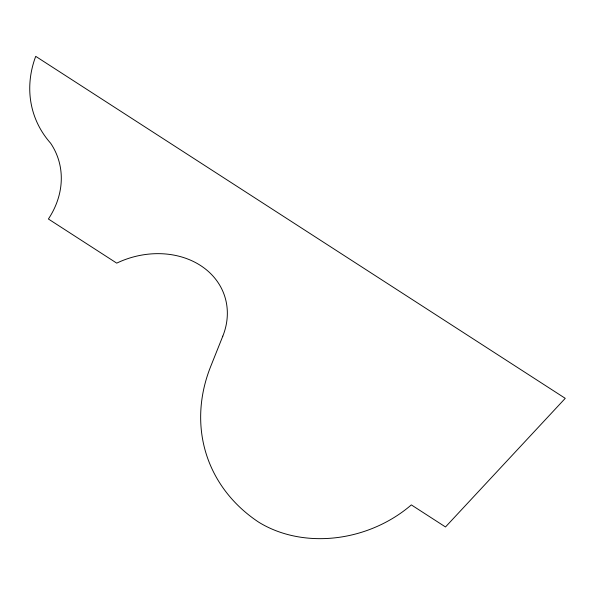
<?xml version="1.0" encoding="UTF-8"?>
<svg xmlns="http://www.w3.org/2000/svg" width="595" height="595" viewBox="0 0 595 595"><rect width="100%" height="100%" fill="white"/><g stroke="black" fill="none" stroke-linecap="round" stroke-linejoin="round"><path stroke-width="0.89" d="M222.82 336.123L210.712 366.431A177.57 146.34 -18.8 0 0 258.572 522.09A118.442 97.61 -18.8 0 0 411.338 504.895L445.499 526.962L565.25 398.338L35.722 56.347A119.052 98.115 -18.8 0 0 50.605 143.194A90.909 74.925 -18.8 0 1 48.403 219.005L116.724 263.139A80.02 65.948 -18.8 0 1 202.121 266.567A80.02 65.948 -18.8 0 1 222.82 336.123"/></g></svg>
